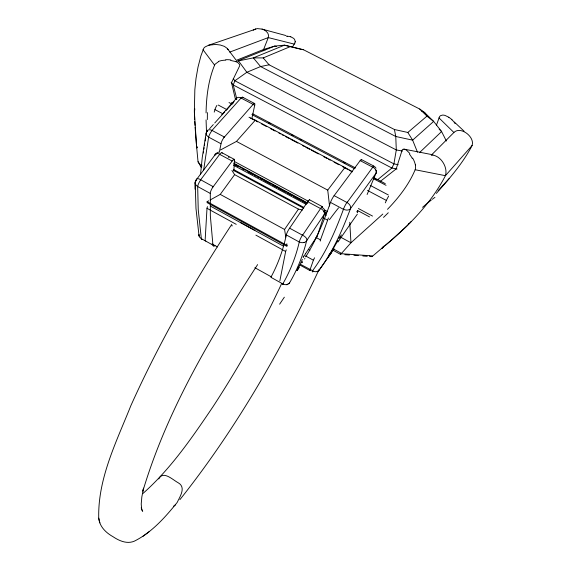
<?xml version="1.0" encoding="UTF-8"?>
<svg xmlns="http://www.w3.org/2000/svg" width="571" height="571" viewBox="0 0 571 571"><rect width="100%" height="100%" fill="white"/><g stroke="black" fill="none" stroke-linecap="round" stroke-linejoin="round"><path stroke-width="0.86" d="M199.065 236.037L195.981 208.472L195.154 182.385M195.089 189.179L195.154 182.834M206.074 112.937C206.331 96.713 208.379 80.24 214.589 65.137A5.125 4.782 -4.7 0 1 215.096 64.202L218.522 61.675M205.153 240.127L205.275 240.577M195.932 181.078L195.953 180.229M200.657 180.008A5.367 1.313 -61.2 0 0 197.673 186.546L198.23 209.564L201.335 238.657L212.94 245.102L213.09 245.694M212.947 245.123L210.342 215.881L210.299 192.827A5.389 1.406 -62 0 1 212.74 187.302M233.803 171.072L234.553 160.008M205.189 239.435L207.002 208.301A2.619 0.657 -61.6 0 1 207.516 206.659M208.679 200.806L207.137 201.656L207.073 202.634L286.935 246.401L286.856 243.788M200.557 174.169L202.284 157.261L206.102 133.2M201.727 166.489L201.877 164.998M203.64 170.058L208.615 137.126A5.296 1.349 -61.5 0 1 211.948 130.716M234.538 160.394L233.76 159.98M232.019 226.059L232.126 225.302M203.34 153.021L203.554 151.515M203.883 149.252L204.111 147.746M204.461 145.477L204.696 143.971M329.488 253.838L328.004 257.528L330.145 254.509M205.196 140.937L205.71 137.897M219.35 152.229L221.155 143.05A5.317 1.399 -62.6 0 1 223.903 137.64M279.847 280.882L285.65 251.483A2.662 0.45 -61.2 0 1 286.278 249.877M306.677 240.569C303.058 255.487 297.113 270.097 289.369 283.173A5.089 2.462 34.4 0 1 288.084 283.73M251.975 118.004L254.83 104.721A5.189 1.299 -63.6 0 0 253.545 103.943L253.131 104.379L241.048 98.055L212.005 130.416A5.303 3.455 43.2 0 0 206.809 131.787L207.737 130.745M286.435 234.381C283.309 249.32 278.17 263.859 270.89 277.285L282.802 283.901C290.296 270.847 295.885 256.686 299.268 242.011A5.467 1.006 -62.1 0 1 302.666 234.867M286.285 234.924L299.268 242.011M214.218 112.123L214.953 109.603A5.032 1.413 -63.2 0 1 216.901 105.421M316.869 236.829L315.313 239.113M448.835 117.248L445.202 115.499A9.664 8.651 -59.7 0 0 442.596 115.078L440.762 115.585A3.226 2.869 -58.9 0 0 439.513 116.712L436.394 125.299M320.224 241.105A5.189 0.742 -61.3 0 1 320.467 239.891L328.439 217.951M436.358 193.383C449.298 178.737 462.389 163.82 471.625 146.462C476.264 137.839 460.783 125.506 453.895 132.493L431.312 155.141M285.835 35.523L262.018 29.1L257.243 28.593L208.722 45.202L205.11 46.915L203.818 48.15L200.921 55.872L198.001 67.15L196.017 78.427L194.839 89.661L194.347 111.88L196.524 145.684M361.422 160.123A5.289 0.785 -61.5 0 0 360.515 160.151L333.714 196.203A5.425 0.835 -61.7 0 0 330.737 201.756L330.502 202.405L343.435 209.336C335.491 230.834 326.327 252.232 312.573 270.718L300.632 264.394M330.523 202.348C323.885 221.205 316.355 239.913 305.671 256.879M318.061 233.582L324.535 213.947A5.375 4.618 23.6 0 0 322.879 207.944M317.883 234.053L317.419 235.223M372.82 167.075A5.218 3.897 36.5 0 1 375.989 173.234L367.117 194.511M263.074 50.812L268.284 37.593C269.769 33.453 265.629 30.049 262.018 29.1M317.24 235.695L316.677 237.093M197.188 146.654L196.752 147.982L197.188 147.568M294.914 43.003L292.545 46.865M415.502 164.869L415.488 168.666A5.353 4.018 87.8 0 1 415.153 169.737C408.879 184.719 398.679 197.702 387.488 209.329M302.359 259.362L298.076 268.598M385.297 202.855L386.389 200.435A5.196 0.571 -61.5 0 1 388.601 196.224M281.589 283.666C261.775 326.369 238.628 367.51 212.869 406.902C192.063 437.664 170.779 468.884 142.771 493.637M319.103 269.512C280.853 350.687 235.816 429.271 179.908 499.646M297.926 268.891L297.705 269.326M338.867 238.721L341.365 234.902M297.555 269.619L297.034 270.633A9.557 9.122 42.9 0 0 298.405 266.343M338.003 240.391L329.203 255.687M158.745 478.948C163.128 470.119 172.67 479.818 178.102 482.709C186.367 487.256 180.008 496.52 177.16 502.473C165.155 517.355 151.743 532.472 134.378 541.144C127.026 544.334 119.153 540.823 112.994 536.69C105.963 532.779 99.525 526.576 98.74 518.147C97.691 478.577 116.555 441.554 130.88 405.617C159.259 342.479 193.747 282.224 231.747 224.41M289.476 283.03L289.468 283.045A5.003 4.34 15.6 0 1 287.177 284.429M286.442 234.374A5.46 0.914 -61.3 0 1 289.09 228.95L308.126 201.063M305.514 253.831L303.194 257.385L303.379 256.044M212.74 187.331L232.59 160.458A5.332 1.335 -63 0 1 234.445 159.566M306.741 240.605A5.446 2.741 28 0 0 302.58 235.231L320.567 208.558L307.676 201.691M285.778 237.051L284.572 229.463L298.455 209.114L302.573 210.007M297.034 270.633L299.39 267.192M257.607 264.601C211.605 335.541 167.146 409.628 142.857 491.16L143.549 488.112L141.836 496.934L141.223 504.007L141.658 509.325L141.251 507.726L142.693 511.288L141.629 509.746M302.58 261.597L301.666 262.91L302.073 262.382M334.114 248.849L318.861 270.476A4.853 2.969 39 0 1 318.347 271.047M375.989 173.234L350.494 208.629A5.332 3.918 25.7 0 1 350.337 208.793L350.223 208.943A5.396 3.761 20.2 0 1 343.528 209.214M312.573 270.711A4.982 3.869 29.5 0 0 318.854 270.468C332.9 251.882 342.307 230.299 350.494 208.629A5.382 3.662 35.6 0 0 347.068 202.555L372.763 167.217A5.296 0.592 -63.1 0 1 373.769 166.061M213.197 186.674L200.671 179.765A5.382 2.42 42.8 0 0 196.267 180.4M210.221 199.95L220.249 194.397L234.617 174.64L231.912 170.422M304.536 258.998L304.935 258.442M200.671 179.765L219.699 154.32A5.31 1.449 -61.2 0 1 222.24 153.192M214.953 154.955L195.953 180.272A5.346 4.547 2.8 0 0 195.146 182.863L195.203 183.305A5.353 4.44 4.7 0 0 197.744 186.446M223.911 137.611L253.117 104.393M232.126 161.036L219.664 154.37M329.546 206.024L327.733 190.122L344.941 167.489L352.493 171.721M383.255 246.943L382.67 247.614M349.766 222.276L350.958 242.768L341.522 253.374L333.907 249.234M449.199 178.523L438.207 190.586M472.181 145.427L445.423 175.682C431.176 203.419 408.679 225.788 385.032 245.651M220.52 149.966L236.458 141.415L255.287 120.174L344.941 167.489M194.868 108.904L194.383 109.446L194.904 109.925M221.776 114.778L236.558 98.205M234.103 101.502L226.087 110.41M209.607 128.682L213.318 124.564M214.71 123.029L221.113 115.927M221.569 115.421L224.738 111.909M411.227 221.491L406.723 226.13M175.647 504.743L173.648 506.12M383.798 246.422L382.256 248.021L382.62 247.664M382.82 214.054L351.037 242.689M406.338 226.494L391.806 239.784L372.82 255.929L341.287 253.71A5.118 0.635 -73.2 0 1 340.93 254.302M419.428 152.707L441.59 131.551L433.646 121.409L424.546 112.494L419.728 109.047L303.472 49.734L284.472 45.166L274.744 46.087L263.602 49.456L236.415 60.298M301.467 49.377L284.472 45.166L253.331 57.878L263.21 57.914L269.069 64.801L394.425 129.51L407.83 132.465L426.958 116.149L433.646 121.409L412.633 140.152L395.76 136.49L260.583 66.557L253.331 57.878L236.451 61.304M380.165 181.514L396.217 168.88L402.12 150.159A3.59 2.348 81 0 1 403.112 149.238L404.975 149.352A11.406 7.53 77.5 0 1 406.759 150.416L409.807 153.428M377.859 179.522L391.906 168.038L393.919 163.877L396.295 149.945L395.76 136.49L394.425 129.51M143.085 536.233L149.024 531.758M253.231 30.149L255.758 28.864M216.866 152.764L218.707 152.107M263.21 57.914L290.589 46.494M229.706 52.118L268.284 37.593L294.322 44.124M304.286 242.432L303.908 242.561M287.263 284.629L286.806 284.743M216.109 153.599L215.845 153.685A5.303 2.641 37.6 0 0 214.874 154.991M208.722 45.202L215.617 44.431L220.32 45.016L224.41 46.379L227.294 48.456L235.923 59.891M269.069 64.801L260.583 66.557L246.85 72.274L234.874 80.775L233.246 84.986L236.622 98.312M431.576 155.012C440.584 155.298 448.135 167.203 445.423 175.682L415.153 169.737M344.848 254.702L349.388 254.994M353.899 255.301L358.381 255.622M362.828 255.965L367.246 256.329M230.727 60.469L235.423 61.511M432.946 154.82L403.883 149.102M301.831 49.441L303.472 49.734M402.419 151.058L396.295 149.945L246.85 72.274L238.343 60.69L274.744 46.087L276.443 46.529M397.052 169.037L391.906 168.038L233.246 84.986L231.141 82.21M398.215 164.726L393.919 163.877L234.874 80.775L233.282 78.705M263.602 49.456L265.308 49.87M290.76 36.787L293.465 38.264A9.985 7.038 -63.6 0 1 294.629 39.535L295.214 41.433M324.97 212.89L326.555 213.547M240.669 222.619L254.837 230.384M249.006 117.241L255.287 120.174M324.478 212.669L325.456 213.133M421.384 110.881L424.546 112.494L425.937 114.464M242.532 97.177L254.609 103.508M361.357 159.53L373.884 166.104M360.151 160.601L372.763 167.217M253.967 104.936L254.723 105.335M231.483 102.609L233.061 103.444M252.76 113.822L355.555 167.981M373.541 177.46L385.268 183.634M268.705 122.808L270.283 123.636M291.524 134.835L293.094 135.662M300.175 139.395L301.752 140.223M343.449 162.2L345.027 163.028M374.926 178.78L376.496 179.615M229.007 102.544L232.161 104.207M251.89 114.607L354.484 168.688M373.427 178.673L386.053 185.325M250.583 118.126L254.523 120.203M256.101 121.038L257.671 121.866M261.611 123.95L266.343 126.441M270.283 128.525L275.008 131.016M278.948 133.1L280.525 133.928M282.103 134.763L283.673 135.591M285.25 136.426L289.19 138.503M290.767 139.338L297.862 143.078M302.587 145.576L304.165 146.412M305.735 147.239L309.675 149.324M311.252 150.152L318.347 153.899M323.864 156.811L327.012 158.474M328.589 159.302L330.166 160.137M334.106 162.214L338.831 164.712M342.771 166.789L347.496 169.287M349.074 170.115L352.228 171.785M218.243 105.05L226.908 109.625M370.222 185.389L388.337 194.968M214.953 109.603L222.818 113.772M367.517 190.436L386.389 200.435M236.458 141.415L327.733 190.122M212.005 130.416L224.389 137.026M334.121 195.625L347.075 202.541M358.417 208.536L372.535 216.074M357.781 210.62L369.523 216.894M356.925 211.691L357.632 212.069M208.615 137.126L220.984 143.749M221.912 152.707L234.26 159.338M309.561 199.793L322.429 206.702M228.336 157.061L229.114 157.482M234.752 161.693L308.411 201.292M324.87 210.142L327.219 211.406M233.532 163.106L307.833 203.076M324.257 211.912L326.598 213.169M234.602 164.248L307.184 203.305M234.017 164.348L237.936 166.461M242.632 168.987L244.202 169.83M248.121 171.942L252.825 174.469M254.395 175.318L255.958 176.161M257.528 177.003L259.091 177.845M260.661 178.687L262.232 179.53M263.795 180.379L270.854 184.169M272.417 185.018L277.121 187.545M278.691 188.387L285.743 192.184M287.306 193.027L292.009 195.56M293.58 196.403L300.632 200.2M302.202 201.042L306.12 203.148M233.446 165.183L306.299 204.411M324.185 214.039L326.341 215.196M233.318 169.38L303.793 207.38M323.079 217.779L327.383 220.099M233.361 170.286L303.729 208.237M234.617 174.64L298.455 209.114M340.016 236.851L350.958 242.768M315.777 237.315L320.474 239.877M332.922 250.205L340.709 254.445M289.583 228.164L302.58 235.238M220.249 194.397L284.572 229.463M197.673 186.546L210.235 193.405M308.347 249.477L309.86 250.305M207.137 201.656L287.12 245.48M305.585 255.936L313.386 260.212L310.16 269.405A4.996 0.699 -61 0 0 309.932 270.461M210.535 206.181L283.659 246.272M207.002 208.301L236.23 224.346M255.887 235.138L285.65 251.483M205.831 241.076L205.374 240.712M299.968 265.072L309.989 270.59M212.055 243.938L217.437 246.929M254.859 267.706L271.639 277.021M464.052 131.152L454.373 122.066M374.647 166.589L376.018 168.174M439.163 129.189L441.59 131.551L446.372 141.044M438.963 117.89L453.895 132.493M419.728 109.047L426.958 116.149M338.931 237.258L339.281 237.764M202.969 49.663L214.589 65.137M323.885 211.57L324.107 211.941M227.294 48.456L228.1 49.741M407.83 132.465L412.633 140.152L417.472 152.186M200.028 165.397L201.349 167.603M201.049 166.411L197.994 161.308L196.617 146.74M98.74 518.147L99.861 522.858M235.388 99.047L231.512 82.716L239.684 65.822A3.455 2.948 -2.9 0 0 239.42 64.295L238.121 62.846A10.349 8.743 -0.2 0 0 235.416 61.532M376.453 171.186L376.368 170.808A5.225 3.619 21.5 0 0 375.968 170.001M196.453 145.205L196.645 147.382M196.431 144.634L195.089 127.197M199.008 235.637L199.008 235.666A4.932 4.161 3.6 0 1 199.029 234.338M194.975 125.32L194.768 121.544M206.495 131.901L206.067 119.903M194.682 119.653L194.39 109.732M310.453 270.376A4.996 0.699 -61 0 1 310.153 270.597M313.572 259.948A5.053 0.657 -61.9 0 1 314.528 257.806M313.044 271.446A4.989 0.757 -60.2 0 1 312.615 271.825M312.294 271.853A4.989 0.757 -60.2 0 1 312.373 270.997M343.442 209.336A5.432 0.878 -62.8 0 1 347.261 202.027M376.332 171.179A5.225 3.712 24 0 1 376.032 173.256M373.841 166.504A5.296 0.592 -63.1 0 1 373.52 167.553M318.29 270.997A4.989 3.098 35.7 0 1 317.198 271.361M337.975 242.018A208.465 14.039 -58.1 0 1 357.346 214.125M330.488 254.016A195.282 4.903 -53.3 0 1 331.565 252.639M208.715 137.019A5.267 3.562 13.1 0 1 206.552 132.101L206.659 131.951A5.203 3.554 6.3 0 1 206.752 131.758M235.866 99.54A5.146 3.683 45.4 0 1 241.083 97.905M235.987 99.611A5.096 3.426 9 0 1 236.837 99.011M241.048 98.055A5.168 1.477 -62 0 1 242.96 97.784M216.059 153.542A5.31 2.791 38.2 0 1 219.678 154.191M201.413 238.55A4.975 3.94 -0.5 0 1 199.093 236.03M202.048 239.527A5.068 1.171 -62.2 0 1 201.477 238.464M215.117 155.048A5.275 4.233 -3.2 0 1 216.837 153.777M214.967 245.63A5.046 1.799 -65.4 0 1 213.276 245.965M329.417 219.756A180.372 5.517 -56.8 0 1 338.539 207.894M320.574 208.444A5.375 2.912 34.3 0 1 324.014 211.577M303.808 242.504A5.453 4.632 13.9 0 1 299.34 241.911M304.343 242.461A5.446 4.732 12.1 0 0 306.641 240.677L324.499 214.004A5.375 2.762 33.7 0 0 324.021 211.934M286.763 284.608A5.046 4.275 25.7 0 1 282.873 283.801M283.551 284.172A5.146 0.856 -59.9 0 1 283.059 284.579M282.738 284.601A5.146 0.856 -59.9 0 1 282.688 284.072M316.47 236.03A9.878 1.906 29.6 0 1 316.798 236.794M322.401 206.938A5.41 0.792 -62.7 0 1 322.208 207.901M320.574 208.551A5.41 0.792 -62.7 0 1 322.272 206.623M308.104 201.12A5.41 0.914 -60.9 0 1 309.703 199.921M279.626 304.179A171.771 5.153 -56.6 0 1 284.344 297.191M305.599 253.603A164.876 13.747 -58.7 0 1 315.42 238.849M383.998 246.087A175.261 8.765 -41.6 0 1 381.956 248.257M372.577 256.215A5.26 3.583 75.7 0 1 369.387 256.058M340.594 254.216A5.118 0.635 -73.2 0 1 340.587 253.817M357.16 211.206A4.661 1.813 -58.7 0 1 357.246 210.999M357.182 212.162A4.568 3.176 -52.2 0 1 357.653 210.92M357.589 211.969A4.568 2.976 -53.4 0 1 357.931 211.17M200.164 164.434A5.103 4.254 2.7 0 1 197.987 161.707M408.608 223.632A6.245 1.092 43.9 0 1 408.493 223.632M422.569 207.316A177.981 6.702 -45.1 0 1 431.355 200.021M432.311 199.286A177.981 6.702 -45.1 0 1 434.938 197.366M451.968 119.874A18.558 16.466 -36.3 0 1 455.101 123.657M448.792 117.312A26.209 23.261 -41.4 0 1 452.054 119.782M295.193 41.44A3.141 2.141 -64.8 0 1 294.893 42.996M287.22 36.287A25.459 17.894 -70 0 1 290.746 36.815M286.371 36.144A17.308 12.198 -77.1 0 1 287.242 36.187M388.273 212.74A246.344 135.184 -71 0 1 383.491 217.415M409.407 154.077A29.021 20.099 81 0 1 412.269 158.417M412.619 158.06A19.864 14.917 86.2 0 1 415.388 164.912M218.429 61.447A19.899 18.757 -1.1 0 1 225.773 60.176M225.752 59.698A27.972 25.624 -2.8 0 1 230.812 59.934M207.352 119.56A249.877 193.383 -54.2 0 1 207.416 112.623"/></g></svg>
